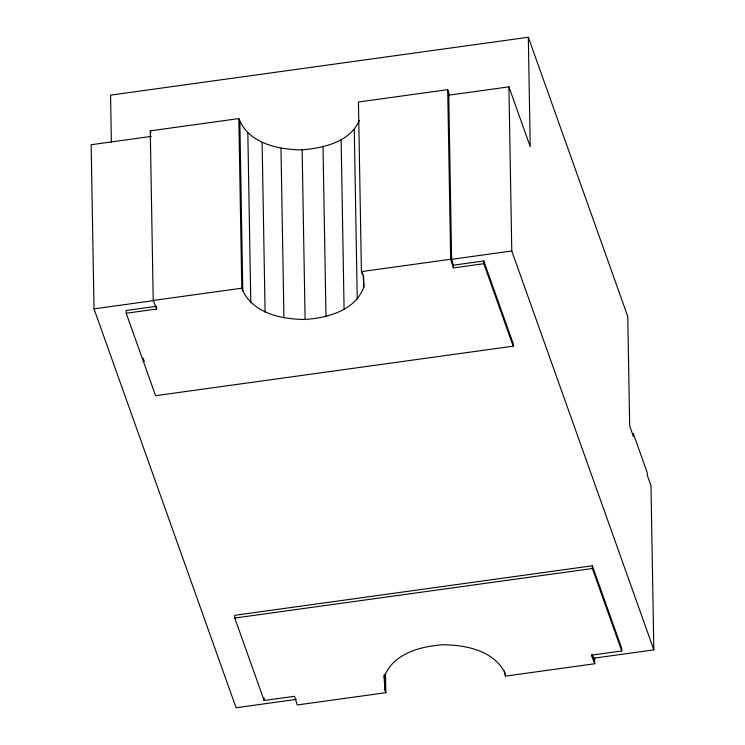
<?xml version="1.0" encoding="UTF-8"?>
<svg xmlns="http://www.w3.org/2000/svg" width="745" height="745" viewBox="0 0 745 745"><rect width="100%" height="100%" fill="white"/><g stroke="black" fill="none" stroke-linecap="round" stroke-linejoin="round"><path stroke-width="1.12" d="M156.562 306.297L126.166 310.507L126.212 313.245L156.618 309.035L153.228 300.459L150.267 130.85L238.828 118.576C248.355 143.403 278.295 149.754 302.135 149.847C323.414 148.013 349.871 142.183 359.239 120.56M238.828 118.576L241.79 288.194C251.316 313.021 281.256 319.363 305.096 319.465C327.688 317.826 355.132 310.628 363.849 287.114L363.644 275.492M504.477 673.312L505.473 676.115L594.734 663.748L591.344 655.181L621.749 650.972L621.693 648.234L592.331 565.772L234.731 615.314L234.777 618.052L264.14 700.505L294.536 696.296L297.292 704.956L385.854 692.692L384.858 689.879L384.113 677.103C392.829 653.589 420.273 646.39 442.865 644.751C466.016 644.947 493.861 650.543 505.166 673.219L504.477 673.312L504.439 670.984M592.098 654.371L593.691 658.207L653.849 649.873L650.981 485.731L647.303 475.412L647.256 472.675L633.371 433.702L633.427 436.44L629.674 425.898L627.765 316.467L528.317 37.25L110.558 95.127L111.377 142.351M449.365 95.779L447.708 89.642L358.447 102.009L361.409 271.618L362.415 274.43L363.104 274.328L363.849 287.114M151.309 136.382L91.151 144.716L94.019 308.868L236.081 707.75L296.24 699.415M448.76 95.183L508.919 86.848L530.226 146.681L528.317 37.25M153.228 300.459L241.79 288.194M361.409 271.618L450.669 259.26L453.416 267.911L483.822 263.702L513.184 346.164L155.584 395.697L126.212 313.245M94.019 308.868L154.178 300.533M653.849 649.873L511.778 250.99L451.619 259.325L453.37 265.183L453.416 267.911M453.37 265.183L483.775 260.964L513.137 343.426L513.184 346.164M234.777 618.052L592.377 568.51L621.749 650.972M150.267 130.85L150.928 132.712M143.17 358.243L144.325 361.502M594.631 657.947L594.734 663.748M592.331 565.772L592.377 568.51M593.691 658.207L593.737 660.945M508.919 86.848L511.778 250.99M505.436 673.797L505.473 676.115M483.775 260.964L483.822 263.702M448.714 92.445L451.675 262.063M447.708 89.642L450.669 259.26M385.528 674.104L385.854 692.692M384.588 674.784L384.858 689.879M384.066 674.774L384.113 677.103M362.368 272.102L362.415 274.43M354.285 129.742L357.246 299.36M341.135 139.967L344.097 309.585M323.023 146.951L325.984 316.569M302.135 149.847L305.096 319.465M280.977 148.302L283.938 317.919M262.119 142.509L265.08 312.127M264.093 697.776L264.14 700.505M247.834 133.159L250.795 302.777M239.834 121.379L242.786 290.997M156.58 307.21L156.618 309.035"/></g></svg>
